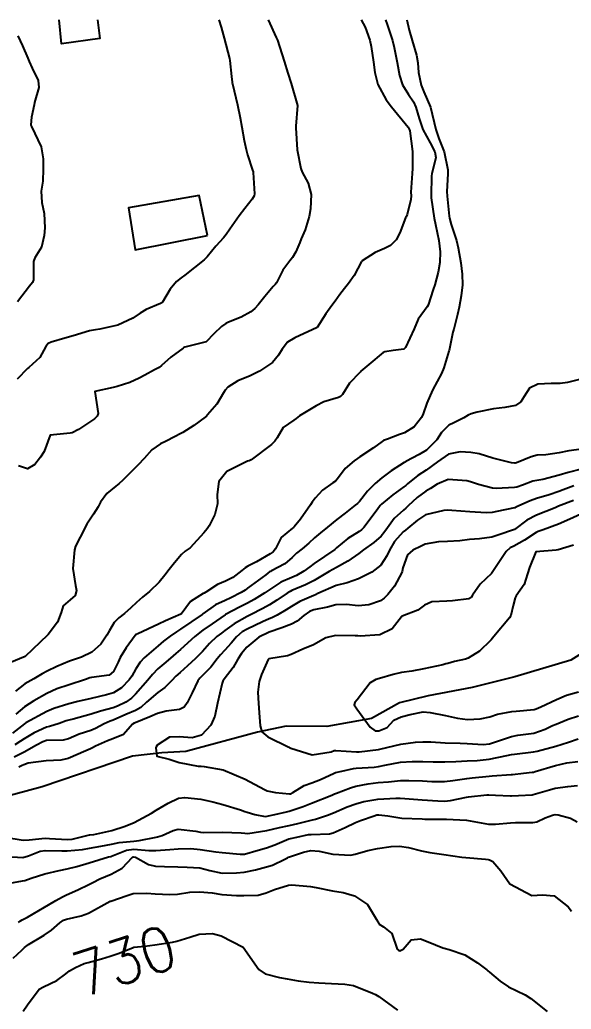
# Model space of a CAD drawing. Header units: metres. Extents: x 298520 to 308411, y 7433745 to 7450750.
# Drawn here: x 298592.6 to 298642.4, y 7450660.7 to 7450750 of the extents above; entities that cross this region are included whole.
import ezdxf
from ezdxf.enums import TextEntityAlignment as Align

# ---------------------------------------------------------------- set-up
doc = ezdxf.new("R2010")
doc.units = ezdxf.units.M
doc.header["$LTSCALE"] = 10
for name, color, linetype in [('Cotas', 45, 'Continuous'), ('Curvas de Nivel 1m', 11, 'Continuous'), ('Curvas de Nivel 5m', 15, 'Continuous'), ('Edificações', 30, 'Continuous'), ('Hidrografia', 140, 'Continuous')]:
    doc.layers.add(name, color=color, linetype=linetype)
doc.styles.add('Style-STANDARD', font='STANDARD.shx')

msp = doc.modelspace()

# ---------------------------------------------------------------- linework, layer by layer
at = {"layer": 'Curvas de Nivel 1m', "flags": 128}
for points, elevation in [([(298623.412, 7450749.95), (298623.77, 7450749.274), (298624.199, 7450748.116), (298624.331, 7450747.53), (298624.528, 7450746.112), (298624.647, 7450745.183), (298624.924, 7450744.108), (298625.689, 7450742.737), (298626.174, 7450742.095), (298627.665, 7450740.255), (298627.719, 7450740.135), (298627.744, 7450740.079), (298627.824, 7450739.914), (298628.07, 7450738.073), (298628.068, 7450736.524), (298628.024, 7450736.074), (298627.918, 7450734.397), (298627.93, 7450734.075), (298627.921, 7450733.742), (298627.567, 7450732.372), (298627.476, 7450732.169), (298627.426, 7450732.081), (298626.925, 7450730.71), (298626.594, 7450730.089), (298626.061, 7450729.569), (298625.531, 7450729.309), (298624.693, 7450728.945), (298623.514, 7450728.209), (298623.472, 7450728.172), (298623.447, 7450728.131), (298622.78, 7450726.858), (298622.274, 7450726.142), (298621.922, 7450725.712), (298621.483, 7450725.144), (298621.067, 7450724.564), (298620.774, 7450724.157), (298620.221, 7450723.403), (298619.443, 7450722.17), (298617.433, 7450721.251), (298616.779, 7450720.857), (298616.285, 7450720.211), (298615.965, 7450719.667), (298615.411, 7450719.019), (298614.247, 7450718.237), (298613.687, 7450717.957), (298613.396, 7450717.818), (298612.298, 7450717.352), (298611.381, 7450716.782), (298611.139, 7450716.51), (298610.992, 7450716.274), (298610.379, 7450715.264), (298609.562, 7450714.288), (298609.462, 7450714.179), (298609.35, 7450714.076), (298608.32, 7450713.324), (298607.329, 7450712.708), (298607.076, 7450712.573), (298606.63, 7450712.327), (298605.77, 7450711.884), (298605.316, 7450711.685), (298604.533, 7450711.125), (298603.821, 7450710.355), (298603.297, 7450709.773), (298601.887, 7450708.384), (298601.574, 7450708.092), (298601.275, 7450707.856), (298600.455, 7450707.208), (298599.872, 7450706.404), (298599.665, 7450705.99), (298599.242, 7450705.327), (298598.661, 7450704.419), (298598.055, 7450703.261), (298597.64, 7450702.434), (298597.532, 7450702.112), (298597.399, 7450700.437), (298597.64, 7450698.905), (298597.712, 7450698.432), (298597.602, 7450697.988), (298597.15, 7450697.605), (298596.521, 7450697.068), (298596.331, 7450696.448), (298595.997, 7450695.578), (298595.162, 7450694.46), (298595.137, 7450694.436), (298595.113, 7450694.42), (298593.093, 7450692.49), (298591.687, 7450691.901)], 731), ([(298627.541, 7450749.95), (298627.767, 7450749.024), (298628.042, 7450748.076), (298628.427, 7450746.757), (298628.533, 7450746.068), (298628.592, 7450745.195), (298628.842, 7450744.063), (298629.092, 7450743.454), (298629.683, 7450742.05), (298630.165, 7450740.045), (298630.448, 7450739.245), (298630.911, 7450738.037), (298631.249, 7450736.401), (298631.251, 7450736.034), (298631.165, 7450734.467), (298631.179, 7450734.034), (298631.369, 7450732.229), (298631.406, 7450732.032), (298631.557, 7450731.48), (298632.037, 7450730.025), (298632.183, 7450729.373), (298632.412, 7450728.021), (298632.545, 7450726.978), (298632.563, 7450726.019), (298632.457, 7450725.047), (298632.26, 7450724.022), (298632.127, 7450723.359), (298631.783, 7450722.027), (298631.71, 7450721.757), (298631.427, 7450720.413), (298631.358, 7450720.096), (298631.346, 7450720.031), (298630.888, 7450718.548), (298630.684, 7450718.041), (298629.907, 7450716.581), (298629.651, 7450716.056), (298629.366, 7450715.336), (298629.028, 7450714.391), (298628.878, 7450714.065), (298628.21, 7450713.202), (298627.332, 7450712.681), (298626.885, 7450712.529), (298625.795, 7450712.095), (298625.45, 7450711.97), (298625.321, 7450711.905), (298624.523, 7450711.32), (298623.307, 7450710.496), (298623.086, 7450710.351), (298622.776, 7450710.135), (298621.991, 7450709.448), (298621.287, 7450708.531), (298621.118, 7450708.318), (298620.876, 7450708.154), (298619.933, 7450707.504), (298619.262, 7450706.784), (298619.006, 7450706.425), (298618.843, 7450706.176), (298617.938, 7450704.887), (298617.368, 7450704.199), (298617.302, 7450704.129), (298617.231, 7450704.078), (298616.208, 7450703.22), (298615.686, 7450702.215), (298615.476, 7450701.941), (298615.198, 7450701.751), (298613.971, 7450701.019), (298613.189, 7450700.634), (298612.941, 7450700.498), (298612.647, 7450700.255), (298611.821, 7450699.619), (298611.173, 7450699.273), (298610.461, 7450698.986), (298609.388, 7450698.288), (298609.241, 7450698.21), (298609.161, 7450698.175), (298608.022, 7450697.435), (298607.16, 7450696.32), (298607.133, 7450696.298), (298605.747, 7450695.714), (298605.124, 7450695.406), (298603.265, 7450694.518), (298603.114, 7450694.459), (298603.057, 7450694.427), (298603.006, 7450694.371), (298602.205, 7450693.276), (298601.676, 7450692.384), (298601.484, 7450691.989), (298601.074, 7450691.131), (298600.67, 7450690.793), (298599.065, 7450690.582), (298598.925, 7450690.553), (298598.531, 7450690.418), (298597.058, 7450689.943), (298595.951, 7450689.554), (298595.05, 7450689.146), (298593.868, 7450688.478), (298593.038, 7450687.954), (298592.234, 7450687.295)], 729), ([(298610.559, 7450749.95), (298610.774, 7450749.274), (298611.058, 7450748.277), (298611.541, 7450746.466), (298611.577, 7450746.272), (298611.719, 7450744.837), (298611.775, 7450744.331), (298611.785, 7450744.269), (298611.805, 7450744.176), (298612.252, 7450742.261), (298612.507, 7450741.093), (298612.638, 7450740.255), (298612.848, 7450739.049), (298613.029, 7450738.249), (298613.147, 7450737.767), (298613.614, 7450736.387), (298613.665, 7450736.239), (298613.68, 7450736.171), (298613.792, 7450734.238), (298613.768, 7450734.061), (298613.586, 7450733.757), (298612.918, 7450732.905), (298612.396, 7450732.257), (298611.551, 7450731.04), (298611.241, 7450730.578), (298610.995, 7450730.275), (298610.307, 7450729.506), (298609.517, 7450728.561), (298609.25, 7450728.294), (298607.502, 7450726.915), (298607.156, 7450726.666), (298606.753, 7450726.327), (298606.179, 7450725.64), (298605.474, 7450724.476), (298605.415, 7450724.399), (298605.31, 7450724.342), (298604.012, 7450723.808), (298603.46, 7450723.475), (298602.794, 7450723.029), (298601.443, 7450722.39), (298599.828, 7450722.018), (298599.439, 7450721.978), (298598.906, 7450721.886), (298597.433, 7450721.437), (298596.675, 7450721.203), (298595.427, 7450720.852), (298595.161, 7450720.727), (298594.95, 7450720.465), (298594.406, 7450719.477), (298593.404, 7450718.577), (298593.285, 7450718.482), (298592.373, 7450717.51)], 733), ([(298615.026, 7450749.95), (298615.755, 7450748.364), (298615.819, 7450748.219), (298615.867, 7450748.103), (298616.468, 7450746.213), (298616.811, 7450745.12), (298617.096, 7450744.206), (298617.683, 7450742.2), (298617.521, 7450740.345), (298617.515, 7450740.201), (298617.633, 7450738.2), (298617.965, 7450736.543), (298618.099, 7450736.193), (298618.633, 7450735.214), (298618.92, 7450734.18), (298618.852, 7450732.902), (298618.732, 7450732.182), (298618.357, 7450730.994), (298618.011, 7450730.193), (298617.871, 7450729.862), (298617.525, 7450729.022), (298617.228, 7450728.493), (298616.986, 7450728.205), (298616.351, 7450727.365), (298615.781, 7450726.217), (298615.66, 7450726.049), (298615.489, 7450725.865), (298614.728, 7450724.98), (298614.131, 7450724.233), (298613.816, 7450723.888), (298613.463, 7450723.592), (298612.596, 7450723.118), (298611.449, 7450722.661), (298611.191, 7450722.529), (298610.82, 7450722.276), (298610.126, 7450721.593), (298609.429, 7450720.887), (298607.497, 7450720.392), (298607.423, 7450720.36), (298607.394, 7450720.349), (298607.35, 7450720.321), (298606.23, 7450719.516), (298605.407, 7450718.762), (298605.17, 7450718.578), (298604.748, 7450718.347), (298603.881, 7450717.87), (298603.391, 7450717.591), (298602.549, 7450717.209), (298601.38, 7450716.843), (298601.016, 7450716.756), (298599.373, 7450716.41), (298599.665, 7450714.407), (298599.595, 7450714.162), (298599.346, 7450713.947), (298597.887, 7450712.98), (298597.335, 7450712.683), (298597.14, 7450712.637), (298595.333, 7450712.46), (298594.788, 7450710.988), (298594.484, 7450710.468), (298593.953, 7450709.817), (298593.292, 7450709.429), (298592.494, 7450709.691)], 732), ([(298592.412, 7450748.493), (298592.839, 7450747.589), (298593.334, 7450746.486), (298593.444, 7450746.199), (298593.724, 7450745.572), (298594.259, 7450744.475), (298594.325, 7450743.852), (298593.938, 7450742.477), (298593.883, 7450742.276), (298593.67, 7450741.16), (298593.6, 7450740.481), (298593.609, 7450740.427), (298593.661, 7450740.325), (298594.541, 7450738.471), (298594.703, 7450737.388), (298594.708, 7450736.469), (298594.686, 7450735.385), (298594.525, 7450734.471), (298594.578, 7450733.47), (298594.797, 7450732.468), (298594.851, 7450731.166), (298594.796, 7450730.467), (298594.561, 7450729.442), (298593.961, 7450728.476), (298593.847, 7450728.148), (298593.842, 7450726.477), (298593.739, 7450726.229), (298593.487, 7450725.902), (298592.389, 7450724.496)], 734), ([(298643.39, 7450717.552), (298642.067, 7450717.223), (298641.385, 7450717.124), (298640.589, 7450717.126), (298639.384, 7450717.059), (298638.615, 7450716.713), (298638.125, 7450715.952), (298637.843, 7450715.48), (298637.365, 7450715.13), (298636.386, 7450714.946), (298635.362, 7450714.847), (298633.896, 7450714.54), (298633.357, 7450714.383), (298633.098, 7450714.27), (298632.69, 7450714.017), (298631.788, 7450713.584), (298631.343, 7450713.376), (298630.681, 7450712.692), (298630.257, 7450712.046), (298629.313, 7450711.096), (298628.661, 7450710.715), (298627.444, 7450710.079), (298627.353, 7450710.029), (298627.302, 7450709.995), (298626.136, 7450709.25), (298625.288, 7450708.615), (298624.689, 7450708.109), (298623.985, 7450707.406), (298623.258, 7450706.488), (298623.091, 7450706.296), (298622.894, 7450706.134), (298621.969, 7450705.419), (298621.24, 7450704.843), (298620.375, 7450704.163), (298619.736, 7450703.662), (298619.218, 7450703.204), (298618.694, 7450702.702), (298618.089, 7450702.191), (298617.595, 7450701.8), (298617.195, 7450701.427), (298616.534, 7450700.862), (298615.337, 7450700.218), (298615.232, 7450700.17), (298615.182, 7450700.144), (298614.805, 7450699.852), (298613.167, 7450698.639), (298612.941, 7450698.476), (298612.592, 7450698.256), (298611.649, 7450697.771), (298611.152, 7450697.554), (298610.28, 7450697.144), (298609.134, 7450696.336), (298609.111, 7450696.313), (298609.079, 7450696.291), (298607.119, 7450694.94), (298606.736, 7450694.704), (298606.171, 7450694.329), (298605.587, 7450693.857), (298605.104, 7450693.449), (298603.815, 7450692.359), (298603.465, 7450691.986), (298603.078, 7450691.383), (298602.719, 7450690.723), (298602.488, 7450690.376), (298601.786, 7450689.653), (298601.051, 7450689.206), (298600.424, 7450689.021), (298599.046, 7450688.71), (298597.844, 7450688.428), (298597.041, 7450688.229), (298595.684, 7450687.805), (298595.034, 7450687.524), (298593.139, 7450686.488), (298593.065, 7450686.446), (298593.022, 7450686.42), (298591.93, 7450685.58)], 728), ([(298643.316, 7450711.208), (298642.163, 7450711.053), (298641.312, 7450710.867), (298640.081, 7450710.699), (298639.31, 7450710.646), (298638.759, 7450710.495), (298637.441, 7450709.959), (298637.338, 7450709.925), (298637.303, 7450709.923), (298636.993, 7450709.963), (298635.307, 7450710.391), (298634.085, 7450710.773), (298633.312, 7450710.904), (298632.373, 7450710.958), (298631.31, 7450710.736), (298630.309, 7450710.045), (298629.295, 7450709.307), (298628.538, 7450708.82), (298627.619, 7450708.077), (298627.442, 7450707.917), (298627.278, 7450707.785), (298626.293, 7450707.064), (298625.255, 7450706.221), (298625.194, 7450706.16), (298625.145, 7450706.102), (298624.868, 7450705.724), (298623.656, 7450704.124), (298623.442, 7450703.915), (298623.228, 7450703.778), (298622.225, 7450703.133), (298621.205, 7450702.281), (298621.136, 7450702.219), (298621.046, 7450702.152), (298619.19, 7450700.892), (298618.785, 7450700.586), (298618.26, 7450700.189), (298617.579, 7450699.796), (298617.177, 7450699.63), (298616.181, 7450699.202), (298615.166, 7450698.543), (298614.732, 7450698.226), (298613.769, 7450697.625), (298613.149, 7450697.302), (298612.447, 7450696.953), (298611.178, 7450696.27), (298611.149, 7450696.254), (298611.133, 7450696.242), (298609.964, 7450695.442), (298609.119, 7450694.852), (298608.412, 7450694.301), (298607.101, 7450693.119), (298606.679, 7450692.742), (298606.197, 7450692.329), (298605.604, 7450691.816), (298605.078, 7450691.367), (298604.57, 7450690.848), (298604.164, 7450690.353), (298603.05, 7450689.083), (298602.681, 7450688.739), (298602.163, 7450688.379), (298601.434, 7450687.989), (298601.037, 7450687.845), (298599.883, 7450687.553), (298599.032, 7450687.295), (298597.427, 7450686.834), (298597.026, 7450686.736), (298596.797, 7450686.67), (298596.161, 7450686.449), (298595.294, 7450686.182), (298595.017, 7450686.095), (298593.887, 7450685.6), (298593.002, 7450685.067), (298592.66, 7450684.832), (298592.141, 7450684.499)], 727), ([(298643.296, 7450709.396), (298642.098, 7450709.095), (298641.287, 7450708.843), (298639.83, 7450708.473), (298639.287, 7450708.385), (298638.926, 7450708.304), (298637.989, 7450707.953), (298637.471, 7450707.767), (298637.279, 7450707.73), (298635.601, 7450707.654), (298635.278, 7450707.679), (298634.024, 7450707.999), (298633.475, 7450708.197), (298633.285, 7450708.258), (298632.967, 7450708.332), (298631.287, 7450708.46), (298630.274, 7450708.045), (298629.688, 7450707.642), (298629.273, 7450707.408), (298628.49, 7450706.843), (298627.677, 7450706.076), (298627.459, 7450705.87), (298627.249, 7450705.706), (298626.393, 7450704.937), (298625.8, 7450704.094), (298625.57, 7450703.754), (298625.222, 7450703.352), (298624.554, 7450702.769), (298623.647, 7450702.123), (298623.199, 7450701.785), (298622.231, 7450701.101), (298621.187, 7450700.527), (298620.547, 7450700.16), (298619.175, 7450699.343), (298618.404, 7450698.954), (298617.165, 7450698.443), (298617.001, 7450698.365), (298616.753, 7450698.204), (298615.809, 7450697.557), (298615.147, 7450697.152), (298614.55, 7450696.821), (298613.417, 7450696.246), (298613.132, 7450696.109), (298611.952, 7450695.435), (298611.118, 7450694.827), (298610.804, 7450694.586), (298610.4, 7450694.277), (298609.743, 7450693.647), (298609.1, 7450692.95), (298608.467, 7450692.299), (298607.756, 7450691.64), (298607.074, 7450691.042), (298606.685, 7450690.707), (298606.328, 7450690.327), (298605.706, 7450689.684), (298605.052, 7450689.236), (298604.049, 7450688.355), (298603.514, 7450687.884), (298603.032, 7450687.623), (298602.165, 7450687.239), (298601.026, 7450686.747), (298600.766, 7450686.652), (298600.204, 7450686.398), (298599.433, 7450685.99), (298599.014, 7450685.821), (298597.971, 7450685.463), (298597.002, 7450685.053), (298596.501, 7450684.945), (298594.999, 7450684.892), (298594.67, 7450684.793), (298594.098, 7450684.473), (298592.986, 7450683.844), (298592.08, 7450683.401)], 726), ([(298642.58, 7450706.576), (298641.254, 7450706.049), (298640.928, 7450705.915), (298639.246, 7450705.237), (298638.389, 7450704.801), (298637.255, 7450703.96), (298635.775, 7450703.424), (298635.222, 7450703.248), (298634.101, 7450703.116), (298633.218, 7450703.036), (298632.316, 7450702.92), (298631.215, 7450702.854), (298630.414, 7450702.843), (298629.211, 7450702.629), (298628.827, 7450702.446), (298628.089, 7450702.071), (298627.606, 7450701.669), (298627.187, 7450700.478), (298627.118, 7450700.146), (298627.102, 7450700.081), (298626.432, 7450698.826), (298625.838, 7450698.093), (298625.495, 7450697.759), (298625.154, 7450697.514), (298624.119, 7450697.145), (298623.147, 7450697.065), (298622.098, 7450697.191), (298621.148, 7450697.154), (298620.38, 7450696.926), (298619.14, 7450696.683), (298618.763, 7450696.559), (298618.257, 7450696.189), (298617.658, 7450695.664), (298617.125, 7450695.409), (298616.25, 7450695.081), (298615.118, 7450694.679), (298614.176, 7450694.234), (298613.104, 7450693.32), (298612.61, 7450692.742), (298612.295, 7450692.258), (298611.862, 7450691.481), (298611.065, 7450690.434), (298610.991, 7450690.344), (298610.941, 7450690.272), (298610.866, 7450690.078), (298610.464, 7450688.279), (298610.208, 7450687.1), (298609.861, 7450686.287), (298609.004, 7450685.384), (298608.173, 7450685.136), (298607.002, 7450685.249), (298606.125, 7450685.206), (298604.994, 7450684.469), (298604.904, 7450684.341), (298604.888, 7450684.238), (298604.985, 7450683.503), (298606.088, 7450683.223), (298606.979, 7450682.919), (298608.698, 7450682.581), (298608.976, 7450682.589), (298609.25, 7450682.571), (298610.973, 7450682.27), (298612.96, 7450681.414), (298614.682, 7450680.489), (298614.945, 7450680.366), (298615.693, 7450680.213), (298616.942, 7450680.082), (298617.044, 7450680.097), (298617.25, 7450680.197), (298618.287, 7450680.852), (298618.956, 7450681.082), (298619.745, 7450681.384), (298620.97, 7450681.955), (298621.114, 7450682.005), (298621.675, 7450682.143), (298622.734, 7450682.374), (298622.976, 7450682.401), (298624.589, 7450682.502), (298624.977, 7450682.556), (298625.567, 7450682.689), (298626.981, 7450682.935), (298628.039, 7450683.013), (298628.983, 7450683.021), (298629.922, 7450682.986), (298630.982, 7450682.966), (298631.982, 7450683.021), (298632.984, 7450683.076), (298633.881, 7450683.104), (298634.985, 7450683.207), (298636.585, 7450683.562), (298636.99, 7450683.639), (298637.279, 7450683.668), (298638.992, 7450683.868), (298639.323, 7450683.935), (298640.998, 7450684.402), (298642.132, 7450684.769), (298643.004, 7450685.043)], 724), ([(298643.247, 7450705.319), (298642.276, 7450704.866), (298641.238, 7450704.431), (298639.841, 7450703.931), (298639.396, 7450703.772), (298639.229, 7450703.683), (298638.183, 7450702.986), (298637.21, 7450702.446), (298636.889, 7450702.282), (298636.524, 7450701.967), (298635.183, 7450699.99), (298634.163, 7450699.01), (298633.47, 7450698.007), (298633.347, 7450697.821), (298633.158, 7450697.68), (298631.662, 7450697.518), (298631.155, 7450697.48), (298629.797, 7450697.406), (298629.149, 7450697.112), (298628.534, 7450696.674), (298627.134, 7450696.132), (298627.1, 7450696.114), (298627.076, 7450696.081), (298626.233, 7450694.978), (298625.116, 7450694.439), (298623.318, 7450694.33), (298623.115, 7450694.341), (298622.89, 7450694.358), (298621.115, 7450694.389), (298620.244, 7450694.163), (298619.107, 7450693.542), (298618.146, 7450693.146), (298617.097, 7450692.652), (298616.765, 7450692.535), (298615.093, 7450692.278), (298615.014, 7450692.221), (298614.436, 7450690.866), (298614.207, 7450690.233), (298614.1, 7450689.281), (298614.161, 7450688.233), (298614.246, 7450687.01), (298614.296, 7450686.231), (298614.465, 7450685.685), (298615.003, 7450685.229), (298616.889, 7450684.306), (298616.993, 7450684.238), (298617.058, 7450684.199), (298618.987, 7450683.621), (298620.728, 7450683.892), (298620.991, 7450683.999), (298621.123, 7450684.017), (298622.99, 7450683.871), (298623.244, 7450683.874), (298624.993, 7450684.087), (298625.096, 7450684.108), (298626.998, 7450684.566), (298628.315, 7450684.752), (298629, 7450684.789), (298629.722, 7450684.771), (298631, 7450684.7), (298632.363, 7450684.652), (298632.999, 7450684.62), (298634.45, 7450684.544), (298634.999, 7450684.598), (298635.924, 7450684.898), (298637.006, 7450685.276), (298637.577, 7450685.384), (298639.009, 7450685.574), (298640.043, 7450685.925), (298640.685, 7450686.248), (298641.02, 7450686.394), (298642.11, 7450686.816), (298643.031, 7450687.125)], 723), ([(298642.58, 7450702.528), (298641.206, 7450702.115), (298641.027, 7450702.091), (298639.203, 7450701.94), (298638.615, 7450700.52), (298638.428, 7450699.948), (298638.136, 7450698.987), (298637.428, 7450697.957), (298637.324, 7450697.795), (298637.15, 7450697.085), (298636.923, 7450696.177), (298636.815, 7450695.965), (298635.408, 7450694.278), (298635.168, 7450693.989), (298635.143, 7450693.959), (298635.112, 7450693.926), (298634.121, 7450692.976), (298633.088, 7450692.337), (298632.846, 7450692.253), (298631.848, 7450692.022), (298631.254, 7450691.856), (298631.081, 7450691.812), (298630.791, 7450691.745), (298629.083, 7450691.376), (298627.99, 7450691.16), (298627.077, 7450691.031), (298626.305, 7450690.857), (298625.069, 7450690.512), (298624.753, 7450690.42), (298624.226, 7450690.113), (298623.047, 7450688.587), (298622.849, 7450688.327), (298622.785, 7450688.133), (298623.037, 7450687.763), (298624.238, 7450686.112), (298624.68, 7450685.776), (298625.01, 7450685.771), (298625.768, 7450686.092), (298626.368, 7450686.741), (298627.027, 7450687.027), (298627.861, 7450687.241), (298629.034, 7450687.481), (298629.641, 7450687.443), (298631.03, 7450687.153), (298632.129, 7450686.917), (298633.025, 7450686.808), (298634.171, 7450686.853), (298635.029, 7450687.049), (298635.73, 7450687.282), (298637.037, 7450687.534), (298637.428, 7450687.565), (298639.039, 7450687.71), (298639.218, 7450687.76), (298639.636, 7450687.931), (298641.05, 7450688.592), (298641.96, 7450688.994), (298643.057, 7450689.296)], 722), ([(298590.916, 7450674.466), (298592.871, 7450674.344), (298593.381, 7450674.482), (298594.432, 7450674.915), (298594.881, 7450674.978), (298596.381, 7450674.944), (298596.88, 7450674.943), (298598.249, 7450675.06), (298598.884, 7450675.179), (298599.915, 7450675.377), (298600.89, 7450675.549), (298601.581, 7450675.695), (298602.895, 7450675.834), (298603.391, 7450675.867), (298604.901, 7450676.181), (298605.03, 7450676.21), (298605.453, 7450676.334), (298606.442, 7450676.79), (298606.909, 7450676.913), (298608.5, 7450676.711), (298608.906, 7450676.624), (298609.213, 7450676.602), (298610.907, 7450676.646), (298612.583, 7450676.577), (298612.906, 7450676.529), (298613.18, 7450676.521), (298614.909, 7450676.78), (298616.063, 7450677.057), (298616.913, 7450677.238), (298617.697, 7450677.407), (298618.916, 7450677.713), (298619.288, 7450677.804), (298620.391, 7450678.158), (298620.925, 7450678.381), (298622.151, 7450678.917), (298622.934, 7450679.2), (298623.665, 7450679.393), (298624.938, 7450679.62), (298626.561, 7450679.708), (298626.939, 7450679.691), (298627.355, 7450679.66), (298628.938, 7450679.544), (298630.359, 7450679.46), (298630.937, 7450679.443), (298631.476, 7450679.486), (298632.941, 7450679.791), (298633.125, 7450679.824), (298634.76, 7450679.992), (298634.927, 7450680.007), (298634.943, 7450680.008), (298635.552, 7450679.981), (298636.898, 7450679.917), (298636.942, 7450679.916), (298636.984, 7450679.918), (298637.64, 7450679.953), (298638.87, 7450680.014), (298638.944, 7450680.024), (298640.426, 7450680.45), (298640.953, 7450680.597), (298642.088, 7450680.767), (298642.957, 7450680.832)], 726), ([(298591.378, 7450671.972), (298592.849, 7450672.232), (298593.054, 7450672.283), (298593.623, 7450672.478), (298594.857, 7450672.863), (298596.144, 7450673.163), (298596.862, 7450673.308), (298597.748, 7450673.547), (298598.867, 7450673.859), (298600.616, 7450674.394), (298600.82, 7450674.444), (298600.874, 7450674.465), (298602.24, 7450675.019), (298602.884, 7450675.085), (298604.258, 7450674.974), (298604.882, 7450674.968), (298606.148, 7450675.064), (298606.885, 7450675.131), (298608.035, 7450675.159), (298608.884, 7450675.068), (298610.293, 7450674.867), (298610.881, 7450674.805), (298612.495, 7450674.637), (298612.879, 7450674.66), (298614.113, 7450675.003), (298614.888, 7450675.221), (298615.625, 7450675.479), (298616.9, 7450676.016), (298617.038, 7450676.062), (298617.606, 7450676.193), (298618.67, 7450676.409), (298618.897, 7450676.435), (298620.566, 7450676.487), (298620.899, 7450676.558), (298621.978, 7450677.068), (298622.914, 7450677.504), (298623.365, 7450677.677), (298624.582, 7450678.113), (298624.842, 7450678.192), (298624.924, 7450678.208), (298625.023, 7450678.208), (298625.819, 7450678.097), (298626.92, 7450677.916), (298627.099, 7450677.899), (298628.919, 7450677.823), (298629.159, 7450677.817), (298630.92, 7450677.813), (298631.135, 7450677.812), (298632.918, 7450677.704), (298633.268, 7450677.656), (298634.914, 7450677.366), (298635.551, 7450677.343), (298636.916, 7450677.482), (298637.362, 7450677.509), (298638.916, 7450677.503), (298639.279, 7450677.575), (298640.041, 7450677.929), (298640.686, 7450678.161), (298640.926, 7450678.212), (298641.215, 7450678.205), (298642.331, 7450677.899), (298642.918, 7450677.558)], 727), ([(298592.472, 7450668.493), (298592.662, 7450668.634), (298592.805, 7450668.722), (298593.289, 7450668.964), (298594.817, 7450669.855), (298595.2, 7450670.076), (298595.851, 7450670.45), (298596.468, 7450670.804), (298596.831, 7450670.972), (298597.849, 7450671.419), (298598.845, 7450671.901), (298599.186, 7450672.077), (298599.814, 7450672.406), (298600.857, 7450672.841), (298601.857, 7450673.386), (298602.779, 7450674.371), (298602.838, 7450674.405), (298602.874, 7450674.409), (298603.033, 7450674.368), (298604.233, 7450673.716), (298604.865, 7450673.578), (298605.655, 7450673.542), (298606.865, 7450673.5), (298607.698, 7450673.478), (298608.864, 7450673.4), (298609.755, 7450673.179), (298610.859, 7450672.919), (298612.166, 7450672.951), (298612.861, 7450673.032), (298613.873, 7450673.244), (298614.866, 7450673.504), (298615.414, 7450673.668), (298616.522, 7450674.204), (298616.759, 7450674.317), (298616.875, 7450674.364), (298618.229, 7450674.841), (298618.881, 7450674.978), (298619.641, 7450674.93), (298620.878, 7450674.64), (298622.451, 7450674.561), (298622.878, 7450674.648), (298624.019, 7450674.981), (298624.883, 7450675.163), (298626.129, 7450675.335), (298626.886, 7450675.365), (298627.695, 7450675.261), (298628.882, 7450674.96), (298629.635, 7450674.804), (298630.879, 7450674.619), (298632.503, 7450674.387), (298632.876, 7450674.346), (298634.659, 7450674.208), (298634.875, 7450674.167), (298635.014, 7450674.127), (298635.298, 7450673.984), (298636.041, 7450673.148), (298636.853, 7450671.96), (298638.838, 7450670.922), (298639.797, 7450670.972), (298640.837, 7450670.885), (298642.104, 7450669.901), (298642.419, 7450669.496)], 728), ([(298592.014, 7450665.248), (298592.775, 7450665.972), (298593.035, 7450666.23), (298593.387, 7450666.481), (298594.792, 7450667.33), (298595.469, 7450667.78), (298596.217, 7450668.446), (298596.552, 7450668.696), (298596.806, 7450668.788), (298598.156, 7450669.08), (298598.812, 7450669.333), (298600.767, 7450670.391), (298600.805, 7450670.408), (298600.823, 7450670.417), (298602.28, 7450670.927), (298602.834, 7450671.083), (298604.074, 7450671.112), (298604.834, 7450671.06), (298606.149, 7450671.011), (298606.834, 7450671.048), (298607.941, 7450671.204), (298608.837, 7450671.255), (298609.959, 7450671.161), (298610.834, 7450671.014), (298612.178, 7450670.911), (298612.833, 7450670.909), (298614.118, 7450670.953), (298614.837, 7450671.149), (298615.59, 7450671.465), (298616.848, 7450671.847), (298617.165, 7450671.88), (298618.846, 7450671.724), (298619.369, 7450671.648), (298620.841, 7450671.342), (298621.806, 7450671.173), (298622.834, 7450670.887), (298623.994, 7450670.118), (298624.809, 7450668.748), (298625.041, 7450668.343), (298625.428, 7450668.101), (298626.184, 7450667.476), (298626.686, 7450666.081), (298626.781, 7450665.977), (298626.924, 7450665.935), (298627.203, 7450666.076), (298627.951, 7450666.909), (298628.792, 7450666.993), (298629.485, 7450666.745), (298630.785, 7450666.207), (298630.907, 7450666.161), (298631.379, 7450666.031), (298632.776, 7450665.552), (298633.922, 7450664.842), (298634.755, 7450664.207), (298634.874, 7450664.108), (298635.014, 7450663.986), (298635.969, 7450663.196), (298636.74, 7450662.688), (298638.224, 7450661.945), (298638.728, 7450661.633), (298640.203, 7450660.432)], 729)]:
    msp.add_lwpolyline(points, dxfattribs=dict(at, elevation=elevation))
at = {"layer": 'Curvas de Nivel 5m', "flags": 128}
for points, elevation in [([(298625.634, 7450749.95), (298625.774, 7450749.529), (298626.237, 7450748.095), (298626.406, 7450747.434), (298626.674, 7450746.091), (298626.878, 7450744.926), (298627.146, 7450744.086), (298627.694, 7450743.206), (298628.145, 7450742.531), (298628.354, 7450742.07), (298628.655, 7450741.047), (298628.987, 7450740.06), (298629.645, 7450738.855), (298630.072, 7450738.046), (298630.154, 7450737.519), (298629.808, 7450736.048), (298629.779, 7450735.881), (298629.745, 7450734.048), (298629.754, 7450733.884), (298630.022, 7450732.045), (298630.141, 7450731.46), (298630.448, 7450730.041), (298630.558, 7450729.009), (298630.519, 7450728.04), (298630.381, 7450727.164), (298630.064, 7450726.044), (298629.923, 7450725.611), (298629.474, 7450724.202), (298629.394, 7450724.051), (298628.582, 7450722.937), (298628.218, 7450722.068), (298627.426, 7450720.367), (298627.283, 7450720.223), (298626.308, 7450720.091), (298625.547, 7450719.972), (298625.42, 7450719.916), (298624.123, 7450718.832), (298623.404, 7450718.237), (298623.348, 7450718.186), (298623.292, 7450718.131), (298622.375, 7450717.154), (298621.726, 7450716.146), (298621.561, 7450715.958), (298621.37, 7450715.866), (298620.063, 7450715.466), (298619.362, 7450715.123), (298617.854, 7450714.192), (298617.568, 7450713.978), (298617.347, 7450713.822), (298616.392, 7450713.154), (298615.831, 7450712.215), (298615.626, 7450711.911), (298615.317, 7450711.608), (298613.501, 7450710.247), (298613.302, 7450710.153), (298613.152, 7450710.103), (298611.292, 7450709.171), (298610.567, 7450708.277), (298610.433, 7450707.111), (298610.448, 7450706.278), (298610.22, 7450705.304), (298609.708, 7450704.285), (298609.512, 7450704.006), (298609.226, 7450703.642), (298607.98, 7450702.308), (298607.542, 7450701.981), (298607.204, 7450701.693), (298606.572, 7450700.946), (298606.08, 7450700.331), (298605.687, 7450699.826), (298605.172, 7450699.202), (298604.308, 7450698.353), (298603.686, 7450697.831), (298603.148, 7450697.369), (298602.636, 7450696.88), (298602.047, 7450696.381), (298601.527, 7450695.988), (298601.125, 7450695.557), (298600.686, 7450694.826), (298600.457, 7450694.397), (298599.907, 7450693.6), (298599.098, 7450692.882), (298598.17, 7450692.424), (298597.367, 7450692.158), (298597.087, 7450692.06), (298595.94, 7450691.591), (298595.074, 7450691.168), (298594.622, 7450690.914), (298593.88, 7450690.478), (298593.058, 7450690.015), (298592.206, 7450689.344)], 730), ([(298642.626, 7450707.896), (298641.659, 7450707.516), (298641.267, 7450707.363), (298640.406, 7450707.064), (298639.265, 7450706.735), (298638.675, 7450706.533), (298637.387, 7450705.959), (298637.299, 7450705.913), (298637.252, 7450705.897), (298635.663, 7450705.562), (298635.248, 7450705.482), (298634.712, 7450705.452), (298633.248, 7450705.53), (298631.616, 7450705.66), (298631.249, 7450705.679), (298630.878, 7450705.664), (298629.245, 7450705.276), (298628.503, 7450704.804), (298627.64, 7450704.076), (298627.411, 7450703.897), (298627.228, 7450703.732), (298626.446, 7450702.856), (298625.967, 7450702.092), (298625.725, 7450701.567), (298625.189, 7450700.731), (298624.372, 7450700.112), (298623.176, 7450699.486), (298622.169, 7450699.144), (298621.17, 7450698.896), (298619.509, 7450698.175), (298619.285, 7450698.054), (298619.16, 7450697.999), (298617.898, 7450697.446), (298617.145, 7450697.012), (298616.649, 7450696.696), (298615.825, 7450696.213), (298615.371, 7450695.977), (298615.129, 7450695.873), (298614.51, 7450695.612), (298613.12, 7450694.962), (298612.671, 7450694.701), (298612.169, 7450694.259), (298611.68, 7450693.691), (298611.101, 7450693.045), (298610.72, 7450692.65), (298610.419, 7450692.277), (298609.841, 7450691.523), (298609.069, 7450690.729), (298608.845, 7450690.523), (298608.665, 7450690.304), (298608.149, 7450689.212), (298607.724, 7450688.313), (298607.449, 7450687.903), (298607.034, 7450687.693), (298605.823, 7450687.54), (298605.028, 7450687.35), (298604.347, 7450687.026), (298603.015, 7450686.509), (298602.915, 7450686.47), (298602.778, 7450686.372), (298601.951, 7450685.439), (298601.003, 7450685.049), (298600.508, 7450684.887), (298599.444, 7450684.405), (298599.158, 7450684.241), (298598.99, 7450684.166), (298598.557, 7450683.984), (298596.981, 7450683.276), (298596.294, 7450683.133), (298594.979, 7450683.073), (298593.359, 7450682.867), (298592.975, 7450682.706), (298592.826, 7450682.64), (298592.524, 7450682.494)], 725), ([(298591.235, 7450676.169), (298592.894, 7450675.905), (298593.445, 7450675.932), (298594.897, 7450676.076), (298595.285, 7450676.068), (298596.896, 7450675.962), (298597.336, 7450675.996), (298598.902, 7450676.383), (298598.935, 7450676.386), (298599.276, 7450676.414), (298600.907, 7450676.794), (298602.106, 7450677.183), (298602.914, 7450677.493), (298604.485, 7450678.347), (298604.926, 7450678.616), (298606.01, 7450679.252), (298606.937, 7450679.69), (298607.488, 7450679.764), (298608.936, 7450679.6), (298610.022, 7450679.372), (298610.931, 7450679.116), (298612.532, 7450678.649), (298612.926, 7450678.512), (298613.118, 7450678.44), (298613.824, 7450678.236), (298614.757, 7450678.058), (298614.921, 7450678.065), (298615.049, 7450678.092), (298615.622, 7450678.213), (298616.667, 7450678.461), (298616.926, 7450678.53), (298618.171, 7450678.947), (298618.934, 7450679.241), (298620.772, 7450679.983), (298620.942, 7450680.05), (298621.012, 7450680.079), (298621.193, 7450680.147), (298622.455, 7450680.631), (298622.953, 7450680.779), (298624.068, 7450681.007), (298624.958, 7450681.1), (298625.883, 7450681.172), (298626.961, 7450681.287), (298627.73, 7450681.303), (298628.961, 7450681.261), (298629.793, 7450681.215), (298630.96, 7450681.198), (298631.699, 7450681.285), (298632.965, 7450681.475), (298633.438, 7450681.534), (298634.969, 7450681.698), (298635.236, 7450681.719), (298636.971, 7450681.824), (298637.092, 7450681.838), (298638.075, 7450681.949), (298638.876, 7450682.039), (298638.974, 7450682.052), (298639.135, 7450682.098), (298640.98, 7450682.656), (298642, 7450682.883), (298642.984, 7450683.013)], 725), ([(298592.902, 7450660.487), (298593.3, 7450661.063), (298594.351, 7450662.466), (298594.735, 7450662.672), (298595.936, 7450663.253), (298596.747, 7450663.861), (298597.078, 7450664.109), (298597.631, 7450664.431), (298598.401, 7450664.781), (298598.76, 7450664.883), (298599.962, 7450665.205), (298600.769, 7450665.444), (298601.48, 7450665.676), (298602.78, 7450666.202), (298602.91, 7450666.239), (298603.904, 7450666.353), (298604.784, 7450666.452), (298606.397, 7450666.714), (298606.788, 7450666.797), (298607.944, 7450667.156), (298608.794, 7450667.43), (298610.006, 7450667.492), (298610.793, 7450667.271), (298612.783, 7450666.25), (298614.182, 7450664.236), (298614.749, 7450663.849), (298616.061, 7450663.525), (298616.745, 7450663.4), (298617.721, 7450663.213), (298618.742, 7450663.086), (298619.609, 7450663.035), (298620.741, 7450662.974), (298621.962, 7450662.917), (298622.739, 7450662.779), (298624.448, 7450662.113), (298624.731, 7450661.983), (298625.024, 7450661.81), (298626.71, 7450660.578)], 730)]:
    msp.add_lwpolyline(points, dxfattribs=dict(at, elevation=elevation))
at = {"layer": 'Edificações'}
msp.add_lwpolyline([(298599.61, 7450749.95), (298599.821, 7450748.261), (298596.375, 7450747.788), (298596.164, 7450749.95)], dxfattribs=at)
msp.add_lwpolyline([(298609.536, 7450730.482), (298608.803, 7450734.103), (298602.406, 7450732.982), (298603.029, 7450729.198)], close=True, dxfattribs=at)
at = {"layer": 'Hidrografia'}
msp.add_lwpolyline([(298647.934, 7450695.65), (298642.35, 7450692.166), (298637.291, 7450690.644), (298633.44, 7450689.697), (298629.474, 7450688.951), (298626.875, 7450688.312), (298624.346, 7450686.876), (298620.322, 7450686.159), (298616.644, 7450686.188), (298614.057, 7450685.671), (298607.579, 7450683.913), (298605.423, 7450683.798), (298602.779, 7450683.483), (298594.629, 7450680.733), (298587.588, 7450678.816)], dxfattribs=at)

# ---------------------------------------------------------------- texts
at = {"layer": 'Cotas', "style": 'Style-STANDARD'}
msp.add_text('730', height=4, rotation=18.08622, dxfattribs=at).set_placement((298602.043, 7450665.017, 730), align=Align.MIDDLE_CENTER)

doc.saveas('drawing.dxf')
